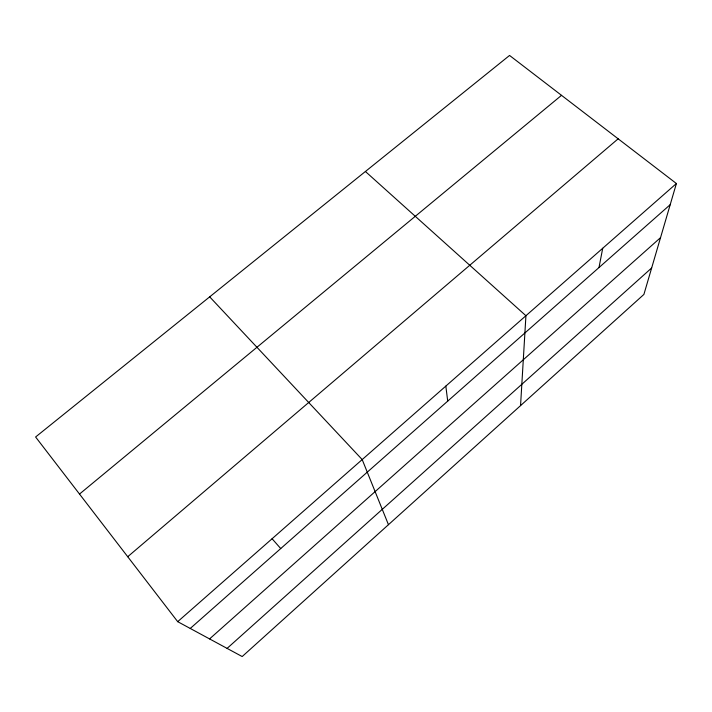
<?xml version="1.0" encoding="UTF-8"?>
<svg xmlns="http://www.w3.org/2000/svg" width="712" height="712" viewBox="0 0 712 712"><rect width="100%" height="100%" fill="white"/><g stroke="black" fill="none" stroke-linecap="round" stroke-linejoin="round"><path stroke-width="1.07" d="M520.552 405.609L525.928 315.728L365.416 171.494M598.997 267.543L602.717 248.266M676.4 183.527L643.906 294.421L242.178 656.553L177.697 621.665L35.6 436.99L509.561 55.447L676.4 183.527L177.697 621.665M227.101 648.392L651.649 267.979M209.577 638.913L660.54 237.648M190.246 628.456L670.206 204.673M127.724 556.722L618.158 138.813M79.513 494.057L561.519 95.337M209.693 296.851L362.194 459.578L388.458 524.691M272.091 538.744L280.733 548.56M445.828 386.1L447.715 401.114"/></g></svg>
